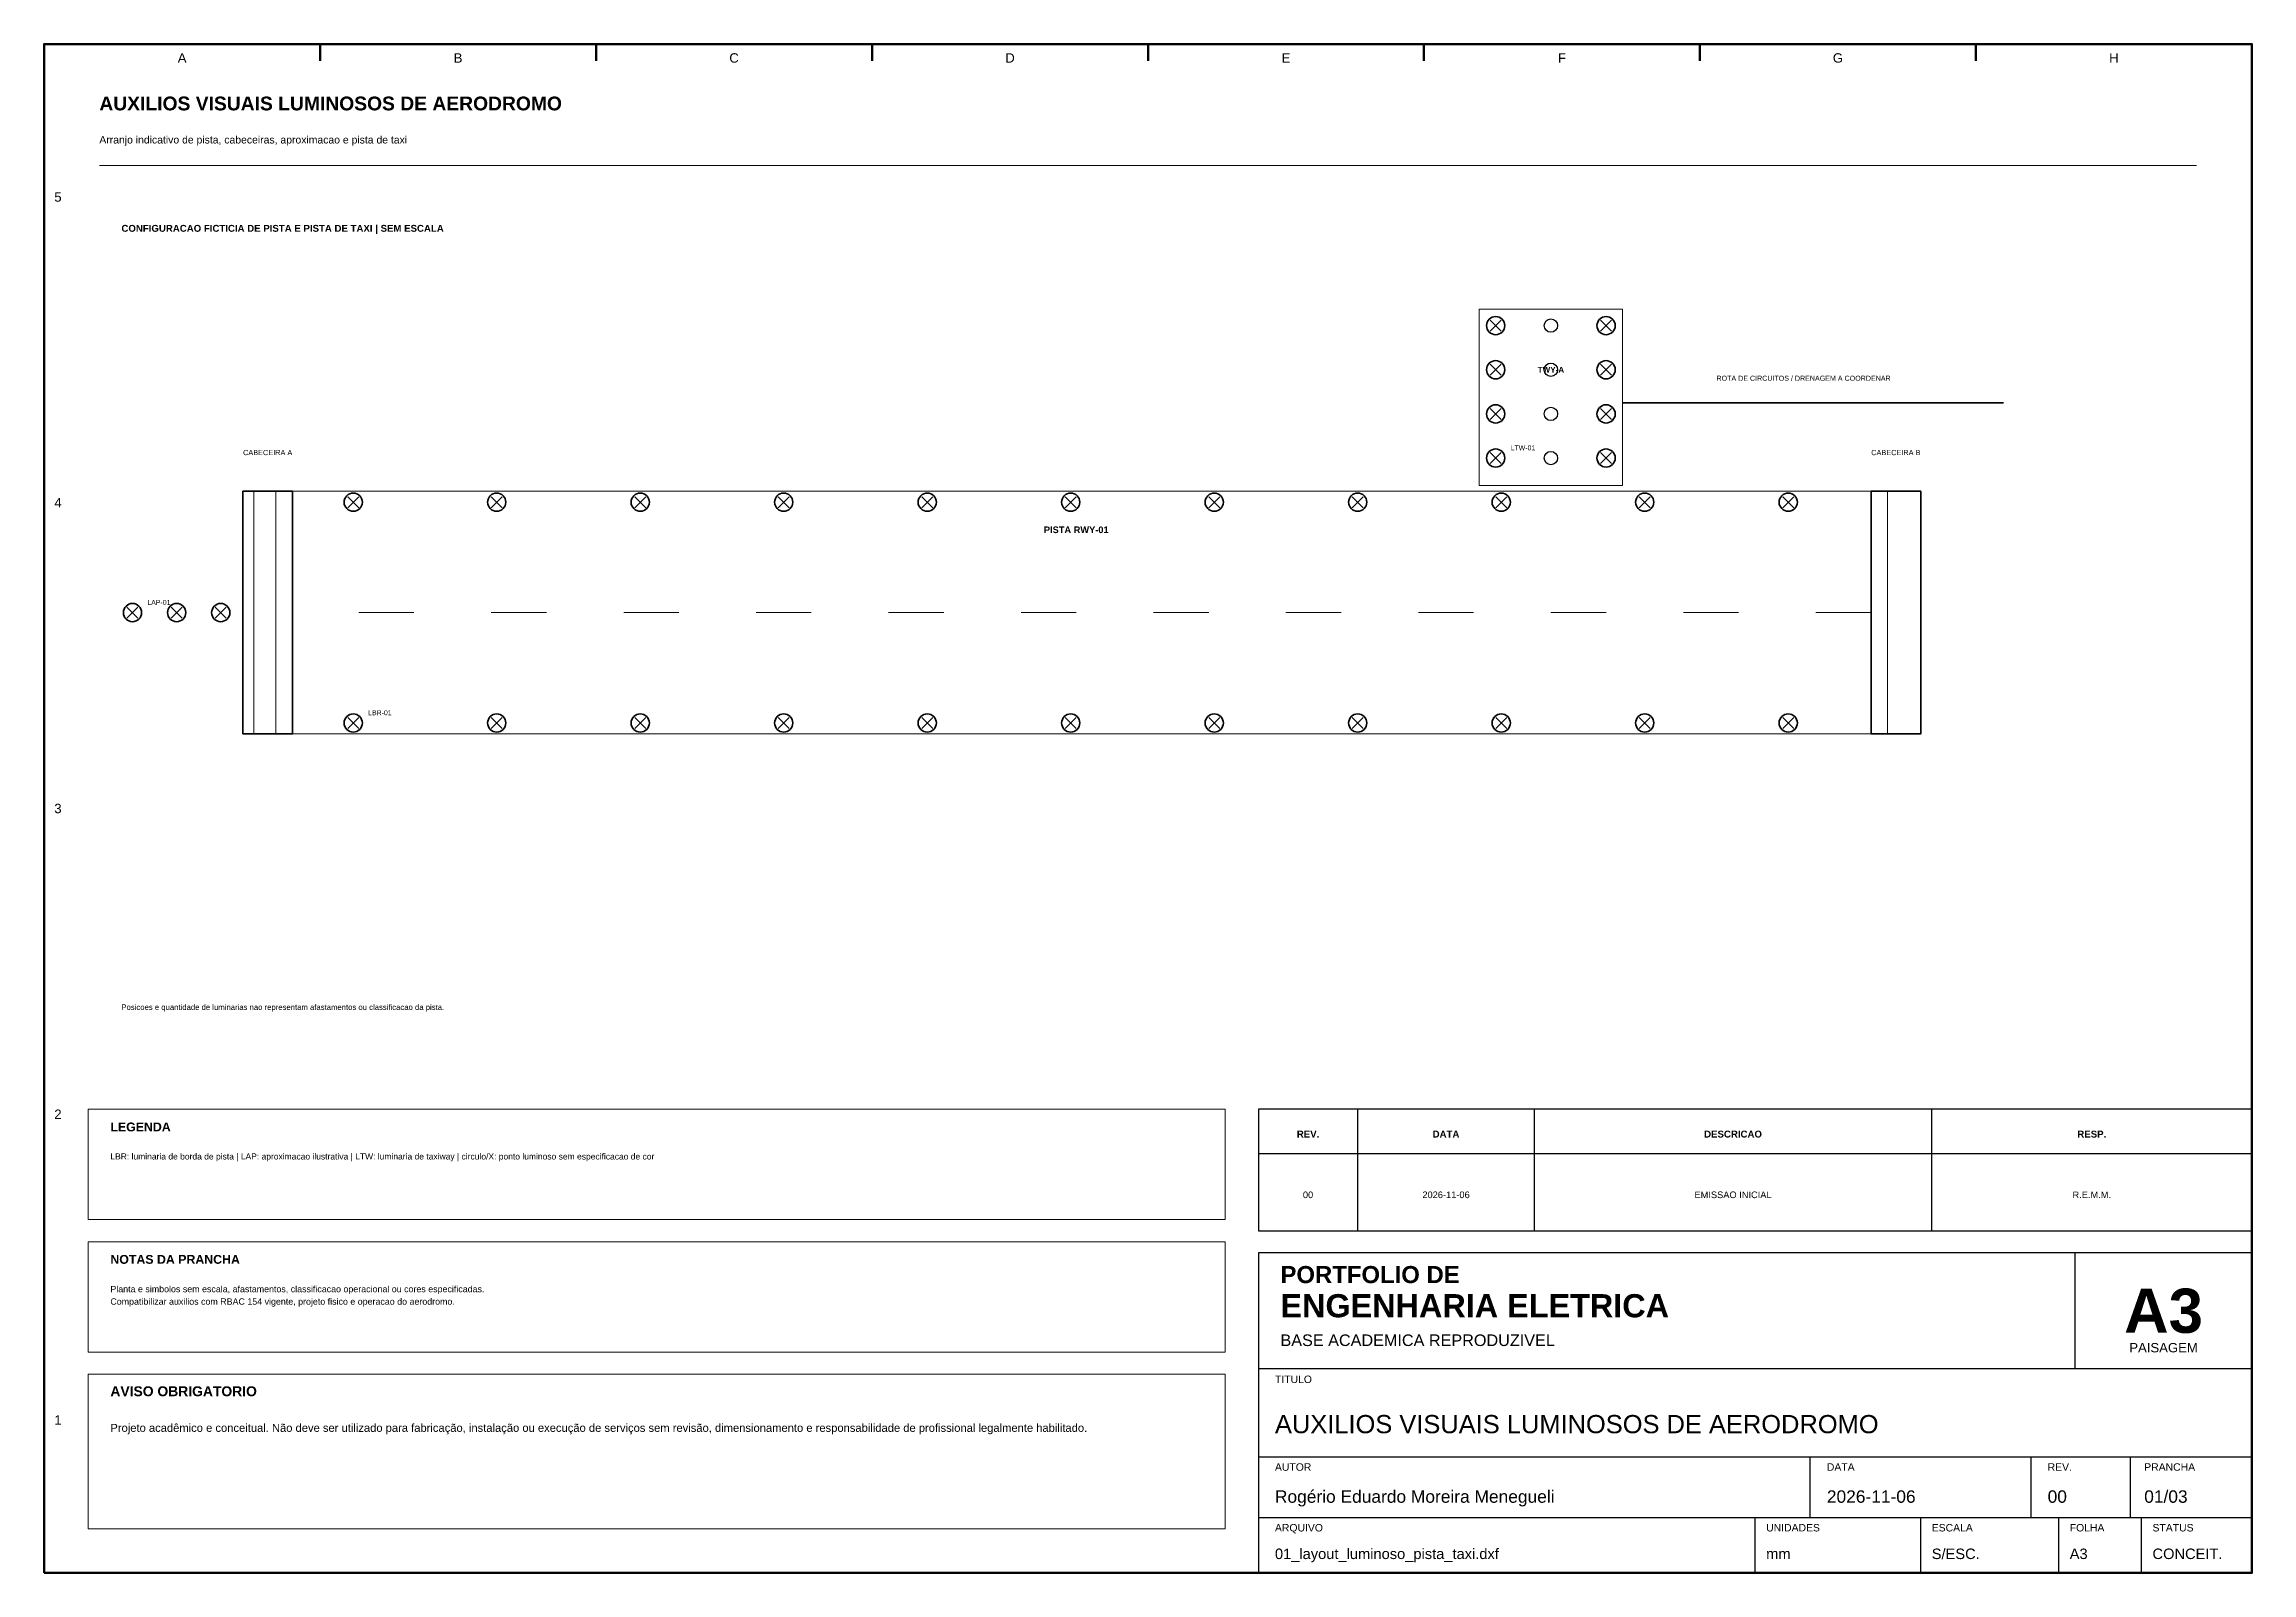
# Model space of a CAD drawing. Header units: millimetres. Extents: x 10 to 410, y 10 to 287.
import ezdxf
from ezdxf.enums import TextEntityAlignment as Align

# ---------------------------------------------------------------- set-up
doc = ezdxf.new("R2010")
doc.units = ezdxf.units.MM
for name, color, linetype, lineweight in [('00_MOLDURA', 7, 'CONTINUOUS', 50), ('01_CARIMBO', 7, 'CONTINUOUS', 25), ('02_TEXTO', 7, 'CONTINUOUS', 18), ('03_COTAS', 4, 'CONTINUOUS', 18), ('04_EQUIPAMENTOS', 2, 'CONTINUOUS', 35), ('05_POTENCIA', 1, 'CONTINUOUS', 50), ('07_INSTRUMENTACAO', 6, 'CONTINUOUS', 25), ('08_CABOS', 30, 'CONTINUOUS', 35), ('11_ARQUITETURA', 9, 'CONTINUOUS', 18), ('12_LEGENDA', 7, 'CONTINUOUS', 18), ('13_NOTAS', 7, 'CONTINUOUS', 18)]:
    doc.layers.add(name, color=color, linetype=linetype, lineweight=lineweight)
doc.styles.add('PORTFOLIO_TEXTO', font='arial.ttf')
doc.styles.add('PORTFOLIO_TITULO', font='arialbd.ttf', dxfattribs={"width": 0.92})

# ---------------------------------------------------------------- blocks, each defined once
blk = doc.blocks.new('CARIMBO_A3')
at = {"layer": '01_CARIMBO'}
for p, q in [((148, 37), (148, 58)), ((0, 37), (180, 37)), ((0, 21), (180, 21)), ((100, 10), (100, 21)), ((140, 10), (140, 21)), ((158, 10), (158, 21)), ((0, 10), (180, 10)), ((90, 0), (90, 10)), ((120, 0), (120, 10)), ((145, 0), (145, 10)), ((160, 0), (160, 10))]:
    blk.add_line(p, q, dxfattribs=at)
blk.add_lwpolyline([(0, 0), (180, 0), (180, 58), (0, 58)], close=True, dxfattribs=at)
at = {"layer": '01_CARIMBO', "style": 'PORTFOLIO_TEXTO'}
for s, p in [('TITULO', (3, 34.4)), ('AUTOR', (3, 18.5)), ('DATA', (103, 18.5)), ('REV.', (143, 18.5)), ('PRANCHA', (160.5, 18.5)), ('ARQUIVO', (3, 7.5)), ('UNIDADES', (92, 7.5)), ('ESCALA', (122, 7.5)), ('FOLHA', (147, 7.5)), ('STATUS', (162, 7.5))]:
    blk.add_text(s, height=1.35, dxfattribs=at).set_placement(p)
at = {"layer": '02_TEXTO'}
for s, height, style, p in [('PORTFOLIO DE', 3.1, 'PORTFOLIO_TITULO', (4, 52.5)), ('ENGENHARIA ELETRICA', 4.2, 'PORTFOLIO_TITULO', (4, 46.3)), ('BASE ACADEMICA REPRODUZIVEL', 2.1, 'PORTFOLIO_TEXTO', (4, 41.1))]:
    blk.add_text(s, height=height, dxfattribs=dict(at, style=style)).set_placement(p)
for s, height, style, p in [('A3', 8, 'PORTFOLIO_TITULO', (164, 47.5)), ('PAISAGEM', 1.7, 'PORTFOLIO_TEXTO', (164, 40.8))]:
    blk.add_text(s, height=height, dxfattribs=dict(at, style=style)).set_placement(p, align=Align.MIDDLE_CENTER)
at = {"layer": '02_TEXTO', "style": 'PORTFOLIO_TEXTO'}
for tag, p, height in [('TITULO', (3, 25.3), 3.3), ('AUTOR', (3, 12.7), 2.25), ('DATA', (103, 12.7), 2.25), ('REVISAO', (143, 12.7), 2.25), ('PRANCHA', (160.5, 12.7), 2.25), ('ARQUIVO', (3, 2.5), 1.9), ('UNIDADES', (92, 2.5), 1.9), ('ESCALA', (122, 2.5), 1.9), ('FOLHA', (147, 2.5), 1.9), ('STATUS', (162, 2.5), 1.9)]:
    blk.add_attdef(tag, p, '', height=height, dxfattribs=at)

msp = doc.modelspace()

# ---------------------------------------------------------------- linework, layer by layer
at = {"layer": '00_MOLDURA'}
for p, q in [((60, 287), (60, 284)), ((110, 287), (110, 284)), ((160, 287), (160, 284)), ((210, 287), (210, 284)), ((260, 287), (260, 284)), ((310, 287), (310, 284)), ((360, 287), (360, 284))]:
    msp.add_line(p, q, dxfattribs=at)
msp.add_lwpolyline([(10, 10), (410, 10), (410, 287), (10, 287)], close=True, dxfattribs=at)
at = {"layer": '01_CARIMBO'}
for p, q in [((248, 72), (248, 94)), ((280, 72), (280, 94)), ((352, 72), (352, 94)), ((230, 86), (410, 86))]:
    msp.add_line(p, q, dxfattribs=at)
msp.add_lwpolyline([(230, 72), (410, 72), (410, 94), (230, 94)], close=True, dxfattribs=at)
at = {"layer": '03_COTAS'}
for p, q in [((20, 265), (400, 265)), ((48, 162), (48, 206)), ((52, 162), (52, 206)), ((344, 162), (344, 206)), ((344, 162), (344, 206)), ((67, 184), (77, 184)), ((91, 184), (101, 184)), ((115, 184), (125, 184)), ((139, 184), (149, 184)), ((163, 184), (173, 184)), ((187, 184), (197, 184)), ((211, 184), (221, 184)), ((235, 184), (245, 184)), ((259, 184), (269, 184)), ((283, 184), (293, 184)), ((307, 184), (317, 184)), ((331, 184), (341, 184))]:
    msp.add_line(p, q, dxfattribs=at)
at = {"layer": '04_EQUIPAMENTOS'}
for p, q in [((272, 235), (274, 237)), ((272, 237), (274, 235)), ((292, 235), (294, 237)), ((292, 237), (294, 235)), ((272, 227), (274, 229)), ((272, 229), (274, 227)), ((292, 227), (294, 229)), ((292, 229), (294, 227)), ((272, 219), (274, 221)), ((272, 221), (274, 219)), ((292, 219), (294, 221)), ((292, 221), (294, 219)), ((272, 211), (274, 213)), ((272, 213), (274, 211)), ((292, 211), (294, 213)), ((292, 213), (294, 211)), ((65, 203), (67, 205)), ((65, 205), (67, 203)), ((91, 203), (93, 205)), ((91, 205), (93, 203)), ((117, 203), (119, 205)), ((117, 205), (119, 203)), ((143, 203), (145, 205)), ((143, 205), (145, 203)), ((169, 203), (171, 205)), ((169, 205), (171, 203)), ((195, 203), (197, 205)), ((195, 205), (197, 203)), ((221, 203), (223, 205)), ((221, 205), (223, 203)), ((247, 203), (249, 205)), ((247, 205), (249, 203)), ((273, 203), (275, 205)), ((273, 205), (275, 203)), ((299, 203), (301, 205)), ((299, 205), (301, 203)), ((325, 203), (327, 205)), ((325, 205), (327, 203)), ((25, 183), (27, 185)), ((25, 185), (27, 183)), ((33, 183), (35, 185)), ((33, 185), (35, 183)), ((41, 183), (43, 185)), ((41, 185), (43, 183)), ((65, 163), (67, 165)), ((65, 165), (67, 163)), ((91, 163), (93, 165)), ((91, 165), (93, 163)), ((117, 163), (119, 165)), ((117, 165), (119, 163)), ((143, 163), (145, 165)), ((143, 165), (145, 163)), ((169, 163), (171, 165)), ((169, 165), (171, 163)), ((195, 163), (197, 165)), ((195, 165), (197, 163)), ((221, 163), (223, 165)), ((221, 165), (223, 163)), ((247, 163), (249, 165)), ((247, 165), (249, 163)), ((273, 163), (275, 165)), ((273, 165), (275, 163)), ((299, 163), (301, 165)), ((299, 165), (301, 163)), ((325, 163), (327, 165)), ((325, 165), (327, 163))]:
    msp.add_line(p, q, dxfattribs=at)
for points in [[(46, 162), (55, 162), (55, 206), (46, 206)], [(341, 162), (350, 162), (350, 206), (341, 206)]]:
    msp.add_lwpolyline(points, close=True, dxfattribs=at)
for centre in [(273, 236), (293, 236), (273, 228), (293, 228), (273, 220), (293, 220), (273, 212), (293, 212), (66, 204), (92, 204), (118, 204), (144, 204), (170, 204), (196, 204), (222, 204), (248, 204), (274, 204), (300, 204), (326, 204), (26, 184), (34, 184), (42, 184), (66, 164), (92, 164), (118, 164), (144, 164), (170, 164), (196, 164), (222, 164), (248, 164), (274, 164), (300, 164), (326, 164)]:
    msp.add_circle(centre, 1.65, dxfattribs=at)
at = {"layer": '07_INSTRUMENTACAO'}
for centre in [(283, 236), (283, 228), (283, 220), (283, 212)]:
    msp.add_circle(centre, 1.2, dxfattribs=at)
at = {"layer": '08_CABOS'}
msp.add_line((296, 222), (365, 222), dxfattribs=at)
at = {"layer": '11_ARQUITETURA'}
for points in [[(270, 207), (296, 207), (296, 239), (270, 239)], [(46, 162), (350, 162), (350, 206), (46, 206)]]:
    msp.add_lwpolyline(points, close=True, dxfattribs=at)
at = {"layer": '12_LEGENDA'}
msp.add_lwpolyline([(18, 74), (224, 74), (224, 94), (18, 94)], close=True, dxfattribs=at)
at = {"layer": '13_NOTAS'}
for points in [[(18, 50), (224, 50), (224, 70), (18, 70)], [(18, 18), (224, 18), (224, 46), (18, 46)]]:
    msp.add_lwpolyline(points, close=True, dxfattribs=at)

# ---------------------------------------------------------------- block references
at = {"layer": '01_CARIMBO'}
msp.add_blockref('CARIMBO_A3', (230, 10), dxfattribs=at).add_auto_attribs({'TITULO': 'AUXILIOS VISUAIS LUMINOSOS DE AERODROMO', 'AUTOR': 'Rogério Eduardo Moreira Menegueli', 'DATA': '2026-11-06', 'REVISAO': '00', 'PRANCHA': '01/03', 'ARQUIVO': '01_layout_luminoso_pista_taxi.dxf', 'UNIDADES': 'mm', 'ESCALA': 'S/ESC.', 'FOLHA': 'A3', 'STATUS': 'CONCEIT.'})

# ---------------------------------------------------------------- texts
at = {"layer": '00_MOLDURA', "style": 'PORTFOLIO_TEXTO'}
for s, p in [('A', (35, 284.5)), ('B', (85, 284.5)), ('C', (135, 284.5)), ('D', (185, 284.5)), ('E', (235, 284.5)), ('F', (285, 284.5)), ('G', (335, 284.5)), ('H', (385, 284.5)), ('5', (12.5, 259.3)), ('4', (12.5, 203.9)), ('3', (12.5, 148.5)), ('2', (12.5, 93.1)), ('1', (12.5, 37.7))]:
    msp.add_text(s, height=1.7, dxfattribs=at).set_placement(p, align=Align.MIDDLE_CENTER)
at = {"layer": '01_CARIMBO', "style": 'PORTFOLIO_TITULO'}
for s, p in [('REV.', (239, 89.5)), ('DATA', (264, 89.5)), ('DESCRICAO', (316, 89.5)), ('RESP.', (381, 89.5))]:
    msp.add_text(s, height=1.25, dxfattribs=at).set_placement(p, align=Align.MIDDLE_CENTER)
at = {"layer": '02_TEXTO'}
for s, height, style, p in [('AUXILIOS VISUAIS LUMINOSOS DE AERODROMO', 2.5, 'PORTFOLIO_TITULO', (20, 275)), ('Arranjo indicativo de pista, cabeceiras, aproximacao e pista de taxi', 1.35, 'PORTFOLIO_TEXTO', (20, 269)), ('LTW-01', 0.9, 'PORTFOLIO_TEXTO', (275.7, 213.4)), ('LAP-01', 0.9, 'PORTFOLIO_TEXTO', (28.7, 185.4)), ('LBR-01', 0.9, 'PORTFOLIO_TEXTO', (68.7, 165.4))]:
    msp.add_text(s, height=height, dxfattribs=dict(at, style=style)).set_placement(p)
at = {"layer": '02_TEXTO', "style": 'PORTFOLIO_TEXTO'}
for s, height, p in [('CABECEIRA A', 0.95, (50.5, 213)), ('CABECEIRA B', 0.95, (345.5, 213)), ('00', 1.2, (239, 78.5)), ('2026-11-06', 1.2, (264, 78.5)), ('EMISSAO INICIAL', 1.2, (316, 78.5)), ('R.E.M.M.', 1.2, (381, 78.5))]:
    msp.add_text(s, height=height, dxfattribs=at).set_placement(p, align=Align.MIDDLE_CENTER)
at = {"layer": '05_POTENCIA', "style": 'PORTFOLIO_TITULO'}
msp.add_text('CONFIGURACAO FICTICIA DE PISTA E PISTA DE TAXI | SEM ESCALA', height=1.25, dxfattribs=at).set_placement((24, 253))
at = {"layer": '08_CABOS', "style": 'PORTFOLIO_TEXTO'}
msp.add_text('ROTA DE CIRCUITOS / DRENAGEM A COORDENAR', height=0.92, dxfattribs=at).set_placement((313, 226))
at = {"layer": '11_ARQUITETURA', "style": 'PORTFOLIO_TITULO'}
for s, height, p in [('TWY-A', 1.05, (283, 228)), ('PISTA RWY-01', 1.2, (197, 199))]:
    msp.add_text(s, height=height, dxfattribs=at).set_placement(p, align=Align.MIDDLE_CENTER)
at = {"layer": '12_LEGENDA', "style": 'PORTFOLIO_TITULO'}
msp.add_text('LEGENDA', height=1.6, dxfattribs=at).set_placement((22, 90))
at = {"layer": '12_LEGENDA', "insert": (22, 86), "char_height": 1.1, "width": 198, "attachment_point": 1, "line_spacing_factor": 1.18, "style": 'PORTFOLIO_TEXTO'}
msp.add_mtext('LBR: luminaria de borda de pista | LAP: aproximacao ilustrativa | LTW: luminaria de taxiway | circulo/X: ponto luminoso sem especificacao de cor', dxfattribs=at)
at = {"layer": '13_NOTAS'}
for s, height, style, p in [('Posicoes e quantidade de luminarias nao representam afastamentos ou classificacao da pista.', 1, 'PORTFOLIO_TEXTO', (24, 112)), ('NOTAS DA PRANCHA', 1.6, 'PORTFOLIO_TITULO', (22, 66)), ('AVISO OBRIGATORIO', 1.8, 'PORTFOLIO_TITULO', (22, 42))]:
    msp.add_text(s, height=height, dxfattribs=dict(at, style=style)).set_placement(p)
at = {"layer": '13_NOTAS', "width": 198, "attachment_point": 1, "line_spacing_factor": 1.18, "style": 'PORTFOLIO_TEXTO'}
for s, insert, char_height in [('Planta e simbolos sem escala, afastamentos, classificacao operacional ou cores especificadas.\\PCompatibilizar auxilios com RBAC 154 vigente, projeto fisico e operacao do aerodromo.', (22, 62), 1.15), ('Projeto acadêmico e conceitual. Não deve ser utilizado para fabricação, instalação ou execução de serviços sem revisão, dimensionamento e responsabilidade de profissional legalmente habilitado.', (22, 37), 1.45)]:
    msp.add_mtext(s, dxfattribs=dict(at, insert=insert, char_height=char_height))

doc.saveas('drawing.dxf')
